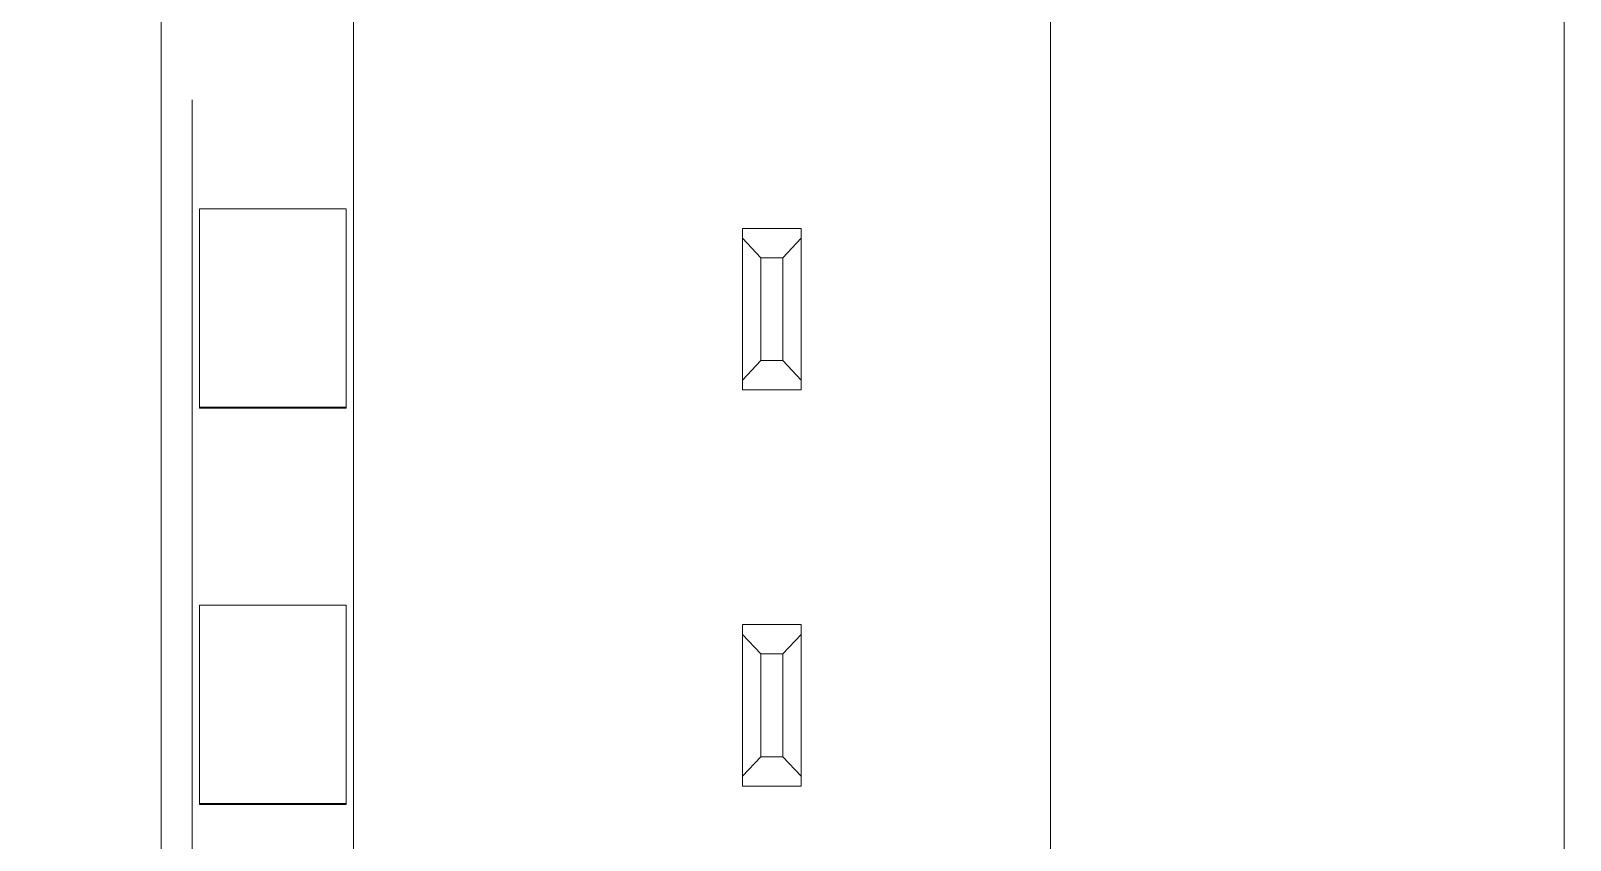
# Model space of a CAD drawing. Header units: millimetres. Extents: x 41350 to 54029, y 25852 to 34717.
# Drawn here: x 46912.42 to 46933.4, y 33478.56 to 33489.59 of the extents above; entities that cross this region are included whole.
import ezdxf

# ---------------------------------------------------------------- set-up
doc = ezdxf.new("R2010")
doc.units = ezdxf.units.MM
doc.set_wipeout_variables(frame=1)
doc.layers.add('! NO PLOT !', color=7, linetype='Continuous', true_color=0xff75dd, plot=False)
doc.layers.add('SI-ORMAR-Oprema', color=30, linetype='Continuous', lineweight=5)

# ---------------------------------------------------------------- blocks, each defined once
blk = doc.blocks.new('6ES7521-1BL00-0AB0')
blk.add_wipeout([(-17.4, 69.029), (17.4, 69.029), (17.4, -77.971), (-17.4, -77.971)]).dxf.layer = 'SI-ORMAR-Oprema'
blk.add_wipeout([(-17.4, 69.029), (17.4, 69.029), (17.4, -77.971), (-17.4, -77.971)]).dxf.layer = 'SI-ORMAR-Oprema'
at = {"layer": 'SI-ORMAR-Oprema'}
for p, q in [((-17.4, 56.709), (-17.4, -56.709)), ((-13, 54.429), (-13, -54.387)), ((-3.5, -51.671), (-3.5, 49.229)), ((3.5, 49.229), (3.5, -51.671)), ((-17.1, -10.221), (-17.1, -74.176)), ((-15.2, -10.221), (-15.2, -74.176)), ((-15.1, -14.407), (-15.1, -11.706)), ((-13.1, -11.706), (-15.1, -11.706)), ((-13.1, -14.407), (-13.1, -11.706)), ((-7.7, -11.971), (-6.9, -11.971)), ((-7.7, -12.105), (-7.7, -11.971)), ((-7.45, -12.371), (-7.7, -12.105)), ((-7.7, -14.038), (-7.7, -12.105)), ((-6.9, -12.105), (-7.15, -12.371)), ((-6.9, -11.971), (-6.9, -12.105)), ((-6.9, -12.105), (-6.9, -14.038)), ((-16.66, -12.267), (-16.66, -12.273)), ((-16.535, -12.331), (-16.535, -12.337)), ((-7.15, -12.371), (-7.45, -12.371)), ((-7.45, -12.371), (-7.45, -13.771)), ((-7.15, -13.771), (-7.15, -12.371)), ((-15.753, -12.499), (-15.753, -12.493)), ((-16.735, -13.763), (-16.735, -14.018)), ((-16.596, -13.879), (-16.596, -13.813)), ((-7.7, -14.038), (-7.45, -13.771)), ((-7.45, -13.771), (-7.15, -13.771)), ((-7.15, -13.771), (-6.9, -14.038)), ((-16.735, -14.018), (-16.735, -14.024)), ((-16.735, -14.018), (-15.67, -14.018)), ((-15.67, -13.879), (-16.596, -13.879)), ((-15.67, -14.018), (-15.67, -13.879)), ((-15.67, -14.018), (-15.67, -14.024)), ((-7.7, -14.171), (-7.7, -14.038)), ((-6.9, -14.038), (-6.9, -14.171)), ((-6.9, -14.171), (-7.7, -14.171)), ((-15.1, -14.422), (-15.1, -14.407)), ((-13.1, -14.407), (-15.1, -14.407)), ((-13.1, -14.422), (-15.1, -14.422)), ((-13.1, -14.422), (-13.1, -14.407)), ((-15.1, -19.809), (-15.1, -17.107)), ((-13.1, -17.107), (-15.1, -17.107)), ((-13.1, -19.809), (-13.1, -17.107)), ((-7.7, -17.371), (-6.9, -17.371)), ((-7.7, -17.505), (-7.7, -17.371)), ((-6.9, -17.371), (-6.9, -17.505)), ((-7.45, -17.771), (-7.7, -17.505)), ((-7.7, -19.438), (-7.7, -17.505)), ((-6.9, -17.505), (-7.15, -17.771)), ((-6.9, -17.505), (-6.9, -19.438)), ((-16.684, -17.686), (-16.684, -17.693)), ((-16.556, -17.75), (-16.556, -17.756)), ((-7.15, -17.771), (-7.45, -17.771)), ((-7.45, -17.771), (-7.45, -19.171)), ((-7.15, -19.171), (-7.15, -17.771)), ((-15.738, -18.005), (-15.738, -17.999)), ((-16.259, -18.352), (-16.259, -18.358)), ((-16.251, -18.49), (-16.251, -18.496)), ((-15.721, -18.858), (-15.721, -18.852)), ((-16.684, -19.214), (-16.684, -19.22)), ((-7.7, -19.438), (-7.45, -19.171)), ((-7.45, -19.171), (-7.15, -19.171)), ((-7.15, -19.171), (-6.9, -19.438)), ((-7.7, -19.571), (-7.7, -19.438)), ((-6.9, -19.438), (-6.9, -19.571)), ((-6.9, -19.571), (-7.7, -19.571)), ((-15.1, -19.822), (-15.1, -19.809)), ((-13.1, -19.809), (-15.1, -19.809)), ((-13.1, -19.822), (-15.1, -19.822)), ((-13.1, -19.822), (-13.1, -19.809))]:
    blk.add_line(p, q, dxfattribs=at)
for points, knots in [([(-16.535, -12.331), (-16.524, -12.307), (-16.51, -12.285), (-16.486, -12.255), (-16.478, -12.245), (-16.459, -12.227), (-16.449, -12.219), (-16.418, -12.196), (-16.395, -12.184), (-16.346, -12.164), (-16.322, -12.157), (-16.283, -12.15), (-16.271, -12.148), (-16.245, -12.145), (-16.232, -12.145), (-16.193, -12.145), (-16.167, -12.148), (-16.129, -12.157), (-16.117, -12.16), (-16.092, -12.169), (-16.08, -12.174), (-16.045, -12.19), (-16.023, -12.203), (-15.992, -12.228), (-15.983, -12.237), (-15.965, -12.256), (-15.957, -12.266), (-15.946, -12.282), (-15.942, -12.287), (-15.936, -12.299), (-15.926, -12.316), (-15.919, -12.334), (-15.911, -12.359), (-15.908, -12.371), (-15.902, -12.397), (-15.9, -12.41), (-15.897, -12.435), (-15.896, -12.448), (-15.895, -12.474), (-15.894, -12.487), (-15.895, -12.513), (-15.895, -12.526), (-15.897, -12.552), (-15.898, -12.565), (-15.903, -12.603), (-15.908, -12.628), (-15.918, -12.666), (-15.922, -12.678), (-15.93, -12.703), (-15.935, -12.715), (-15.949, -12.751), (-15.96, -12.774), (-15.984, -12.82), (-15.997, -12.842), (-16.023, -12.886), (-16.037, -12.907), (-16.08, -12.971), (-16.11, -13.013), (-16.202, -13.136), (-16.267, -13.216), (-16.366, -13.334), (-16.4, -13.373), (-16.466, -13.452), (-16.5, -13.491), (-16.567, -13.569), (-16.601, -13.608), (-16.668, -13.685), (-16.702, -13.724), (-16.735, -13.763)], [0, 0, 0, 0, 0.03125, 0.03125, 0.046875, 0.046875, 0.0625, 0.0625, 0.09375, 0.09375, 0.125, 0.125, 0.140625, 0.140625, 0.15625, 0.15625, 0.1875, 0.1875, 0.203125, 0.203125, 0.21875, 0.21875, 0.25, 0.25, 0.265625, 0.265625, 0.28125, 0.28125, 0.289062, 0.289062, 0.296875, 0.3125, 0.3125, 0.328125, 0.328125, 0.34375, 0.34375, 0.359375, 0.359375, 0.375, 0.375, 0.390625, 0.390625, 0.40625, 0.40625, 0.4375, 0.4375, 0.453125, 0.453125, 0.46875, 0.46875, 0.5, 0.5, 0.53125, 0.53125, 0.5625, 0.5625, 0.625, 0.625, 0.75, 0.75, 0.8125, 0.8125, 0.875, 0.875, 0.9375, 0.9375, 1, 1, 1, 1]), ([(-16.596, -13.813), (-16.557, -13.767), (-16.519, -13.721), (-16.441, -13.629), (-16.401, -13.583), (-16.323, -13.492), (-16.284, -13.446), (-16.207, -13.353), (-16.168, -13.307), (-16.092, -13.213), (-16.054, -13.166), (-16, -13.094), (-15.982, -13.07), (-15.947, -13.021), (-15.929, -12.996), (-15.896, -12.946), (-15.88, -12.92), (-15.85, -12.869), (-15.836, -12.842), (-15.817, -12.801), (-15.811, -12.787), (-15.8, -12.759), (-15.795, -12.745), (-15.78, -12.701), (-15.773, -12.672), (-15.762, -12.613), (-15.758, -12.583), (-15.754, -12.538), (-15.754, -12.523), (-15.753, -12.493), (-15.753, -12.478), (-15.755, -12.432), (-15.759, -12.402), (-15.766, -12.358), (-15.77, -12.343), (-15.777, -12.314), (-15.782, -12.299), (-15.792, -12.271), (-15.798, -12.257), (-15.812, -12.23), (-15.819, -12.217), (-15.831, -12.198), (-15.835, -12.192), (-15.844, -12.179), (-15.849, -12.173), (-15.864, -12.156), (-15.874, -12.145), (-15.895, -12.123), (-15.906, -12.113), (-15.924, -12.099), (-15.93, -12.095), (-15.943, -12.086), (-15.95, -12.082), (-15.983, -12.063), (-16.01, -12.051), (-16.053, -12.036), (-16.068, -12.031), (-16.097, -12.024), (-16.112, -12.02), (-16.142, -12.015), (-16.157, -12.013), (-16.187, -12.011), (-16.202, -12.01), (-16.232, -12.009), (-16.247, -12.009), (-16.278, -12.011), (-16.293, -12.012), (-16.338, -12.017), (-16.368, -12.023), (-16.411, -12.037), (-16.425, -12.042), (-16.446, -12.051), (-16.453, -12.055), (-16.467, -12.061), (-16.473, -12.065), (-16.506, -12.084), (-16.53, -12.102), (-16.564, -12.132), (-16.575, -12.143), (-16.596, -12.165), (-16.605, -12.177), (-16.632, -12.213), (-16.648, -12.239), (-16.66, -12.267)], [0, 0, 0, 0, 0.0625, 0.0625, 0.125, 0.125, 0.1875, 0.1875, 0.25, 0.25, 0.3125, 0.3125, 0.34375, 0.34375, 0.375, 0.375, 0.40625, 0.40625, 0.4375, 0.4375, 0.453125, 0.453125, 0.46875, 0.46875, 0.5, 0.5, 0.53125, 0.53125, 0.546875, 0.546875, 0.5625, 0.5625, 0.59375, 0.59375, 0.609375, 0.609375, 0.625, 0.625, 0.640625, 0.640625, 0.65625, 0.65625, 0.664063, 0.664063, 0.671875, 0.671875, 0.6875, 0.6875, 0.703125, 0.703125, 0.710938, 0.710938, 0.71875, 0.71875, 0.75, 0.75, 0.765625, 0.765625, 0.78125, 0.78125, 0.796875, 0.796875, 0.8125, 0.8125, 0.828125, 0.828125, 0.84375, 0.84375, 0.875, 0.875, 0.890625, 0.890625, 0.898438, 0.898438, 0.90625, 0.90625, 0.9375, 0.9375, 0.953125, 0.953125, 0.96875, 0.96875, 1, 1, 1, 1]), ([(-15.894, -12.502), (-15.894, -12.492), (-15.895, -12.481), (-15.896, -12.458), (-15.897, -12.445), (-15.9, -12.419), (-15.902, -12.407), (-15.907, -12.381), (-15.91, -12.368), (-15.918, -12.343), (-15.923, -12.331), (-15.931, -12.314), (-15.934, -12.308), (-15.94, -12.296), (-15.944, -12.291), (-15.962, -12.264), (-15.98, -12.245), (-16.005, -12.224), (-16.01, -12.22), (-16.021, -12.212), (-16.037, -12.201), (-16.066, -12.186), (-16.09, -12.176), (-16.114, -12.167), (-16.127, -12.163), (-16.165, -12.155), (-16.191, -12.152), (-16.243, -12.151), (-16.282, -12.154), (-16.32, -12.163), (-16.345, -12.17), (-16.358, -12.175), (-16.382, -12.184), (-16.393, -12.19), (-16.416, -12.202), (-16.427, -12.209), (-16.459, -12.232), (-16.478, -12.25), (-16.502, -12.281), (-16.509, -12.291), (-16.523, -12.314), (-16.53, -12.325), (-16.535, -12.337)], [0, 0, 0, 0, 0.034384, 0.034384, 0.076368, 0.076368, 0.118351, 0.118351, 0.160334, 0.160334, 0.202317, 0.202317, 0.223309, 0.223309, 0.244301, 0.244301, 0.328267, 0.328267, 0.349259, 0.349259, 0.370251, 0.412234, 0.454217, 0.454217, 0.496201, 0.496201, 0.580167, 0.580167, 0.664134, 0.706117, 0.706117, 0.7481, 0.7481, 0.790084, 0.790084, 0.832067, 0.832067, 0.916033, 0.916033, 0.958017, 0.958017, 1, 1, 1, 1]), ([(-15.753, -12.499), (-15.753, -12.505), (-15.753, -12.51), (-15.754, -12.531), (-15.754, -12.546), (-15.758, -12.592), (-15.762, -12.621), (-15.774, -12.68), (-15.781, -12.709), (-15.795, -12.753), (-15.8, -12.767), (-15.812, -12.795), (-15.818, -12.809), (-15.837, -12.85), (-15.851, -12.877), (-15.881, -12.928), (-15.897, -12.954), (-15.93, -13.004), (-15.948, -13.028), (-15.983, -13.077), (-16, -13.101), (-16.055, -13.173), (-16.093, -13.22), (-16.169, -13.314), (-16.207, -13.36), (-16.284, -13.452), (-16.323, -13.498), (-16.402, -13.59), (-16.441, -13.635), (-16.519, -13.727), (-16.558, -13.773), (-16.596, -13.819)], [0, 0, 0, 0, 0.010377, 0.010377, 0.038652, 0.038652, 0.095202, 0.095202, 0.151752, 0.151752, 0.180027, 0.180027, 0.208302, 0.208302, 0.264851, 0.264851, 0.321401, 0.321401, 0.377951, 0.377951, 0.434501, 0.434501, 0.547601, 0.547601, 0.660701, 0.660701, 0.7738, 0.7738, 0.8869, 0.8869, 1, 1, 1, 1]), ([(-16.684, -17.686), (-16.676, -17.668), (-16.656, -17.632), (-16.631, -17.601), (-16.611, -17.578), (-16.604, -17.571), (-16.589, -17.557), (-16.582, -17.55), (-16.558, -17.531), (-16.542, -17.519), (-16.516, -17.503), (-16.507, -17.498), (-16.489, -17.489), (-16.48, -17.484), (-16.452, -17.472), (-16.433, -17.465), (-16.404, -17.457), (-16.395, -17.454), (-16.375, -17.45), (-16.365, -17.448), (-16.335, -17.443), (-16.295, -17.438), (-16.255, -17.437), (-16.215, -17.437), (-16.195, -17.438), (-16.154, -17.442), (-16.134, -17.445), (-16.095, -17.452), (-16.075, -17.457), (-16.037, -17.469), (-16.018, -17.477), (-15.99, -17.49), (-15.981, -17.494), (-15.964, -17.504), (-15.955, -17.51), (-15.93, -17.526), (-15.914, -17.539), (-15.892, -17.559), (-15.885, -17.566), (-15.871, -17.581), (-15.864, -17.588), (-15.832, -17.627), (-15.811, -17.662), (-15.778, -17.736), (-15.766, -17.774), (-15.753, -17.833), (-15.749, -17.853), (-15.744, -17.893), (-15.742, -17.913), (-15.739, -17.953), (-15.738, -17.973), (-15.738, -18.013), (-15.738, -18.033), (-15.741, -18.073), (-15.743, -18.093), (-15.752, -18.133), (-15.757, -18.153), (-15.772, -18.19), (-15.781, -18.208), (-15.796, -18.235), (-15.801, -18.243), (-15.813, -18.26), (-15.819, -18.268), (-15.839, -18.291), (-15.853, -18.305), (-15.876, -18.325), (-15.883, -18.332), (-15.899, -18.344), (-15.908, -18.35), (-15.933, -18.366), (-15.95, -18.377), (-15.985, -18.397), (-16.003, -18.406), (-16.021, -18.415)], [0, 0, 0, 0, 0.03125, 0.0625, 0.0625, 0.078125, 0.078125, 0.09375, 0.09375, 0.125, 0.125, 0.140625, 0.140625, 0.15625, 0.15625, 0.1875, 0.1875, 0.203125, 0.203125, 0.21875, 0.21875, 0.25, 0.28125, 0.28125, 0.3125, 0.3125, 0.34375, 0.34375, 0.375, 0.375, 0.40625, 0.40625, 0.421875, 0.421875, 0.4375, 0.4375, 0.46875, 0.46875, 0.484375, 0.484375, 0.5, 0.5, 0.5625, 0.5625, 0.625, 0.625, 0.65625, 0.65625, 0.6875, 0.6875, 0.71875, 0.71875, 0.75, 0.75, 0.78125, 0.78125, 0.8125, 0.8125, 0.84375, 0.84375, 0.859375, 0.859375, 0.875, 0.875, 0.90625, 0.90625, 0.921875, 0.921875, 0.9375, 0.9375, 0.96875, 0.96875, 1, 1, 1, 1]), ([(-16.259, -18.352), (-16.228, -18.343), (-16.196, -18.333), (-16.133, -18.313), (-16.102, -18.303), (-16.057, -18.283), (-16.042, -18.275), (-16.014, -18.258), (-16, -18.249), (-15.98, -18.234), (-15.974, -18.228), (-15.962, -18.217), (-15.956, -18.211), (-15.94, -18.192), (-15.93, -18.18), (-15.916, -18.159), (-15.912, -18.152), (-15.905, -18.137), (-15.901, -18.129), (-15.892, -18.106), (-15.888, -18.09), (-15.882, -18.058), (-15.881, -18.041), (-15.879, -18.008), (-15.879, -17.992), (-15.88, -17.942), (-15.882, -17.91), (-15.89, -17.861), (-15.893, -17.845), (-15.9, -17.82), (-15.902, -17.812), (-15.907, -17.797), (-15.91, -17.789), (-15.919, -17.766), (-15.927, -17.751), (-15.943, -17.722), (-15.952, -17.708), (-15.972, -17.681), (-15.983, -17.669), (-16.001, -17.652), (-16.007, -17.647), (-16.02, -17.636), (-16.027, -17.631), (-16.048, -17.618), (-16.063, -17.61), (-16.094, -17.597), (-16.109, -17.592), (-16.142, -17.584), (-16.158, -17.581), (-16.191, -17.577), (-16.208, -17.576), (-16.241, -17.575), (-16.257, -17.576), (-16.291, -17.578), (-16.307, -17.58), (-16.34, -17.585), (-16.356, -17.588), (-16.38, -17.595), (-16.388, -17.598), (-16.404, -17.604), (-16.411, -17.607), (-16.426, -17.614), (-16.434, -17.618), (-16.448, -17.627), (-16.455, -17.631), (-16.475, -17.646), (-16.488, -17.657), (-16.511, -17.68), (-16.522, -17.693), (-16.54, -17.721), (-16.549, -17.735), (-16.556, -17.75)], [0, 0, 0, 0, 0.0625, 0.0625, 0.125, 0.125, 0.15625, 0.15625, 0.1875, 0.1875, 0.203125, 0.203125, 0.21875, 0.21875, 0.25, 0.25, 0.265625, 0.265625, 0.28125, 0.28125, 0.3125, 0.3125, 0.34375, 0.34375, 0.375, 0.375, 0.4375, 0.4375, 0.46875, 0.46875, 0.484375, 0.484375, 0.5, 0.5, 0.53125, 0.53125, 0.5625, 0.5625, 0.59375, 0.59375, 0.609375, 0.609375, 0.625, 0.625, 0.65625, 0.65625, 0.6875, 0.6875, 0.71875, 0.71875, 0.75, 0.75, 0.78125, 0.78125, 0.8125, 0.8125, 0.84375, 0.84375, 0.859375, 0.859375, 0.875, 0.875, 0.890625, 0.890625, 0.90625, 0.90625, 0.9375, 0.9375, 0.96875, 0.96875, 1, 1, 1, 1]), ([(-16.556, -17.756), (-16.549, -17.742), (-16.541, -17.727), (-16.522, -17.7), (-16.512, -17.687), (-16.495, -17.67), (-16.489, -17.664), (-16.476, -17.653), (-16.469, -17.648), (-16.456, -17.638), (-16.449, -17.634), (-16.435, -17.625), (-16.428, -17.621), (-16.406, -17.61), (-16.39, -17.605), (-16.358, -17.595), (-16.342, -17.591), (-16.309, -17.586), (-16.293, -17.584), (-16.26, -17.582), (-16.243, -17.582), (-16.194, -17.583), (-16.161, -17.586), (-16.12, -17.596), (-16.112, -17.598), (-16.096, -17.603), (-16.089, -17.606), (-16.066, -17.615), (-16.051, -17.622), (-16.03, -17.636), (-16.023, -17.641), (-16.01, -17.651), (-16.003, -17.656), (-15.985, -17.673), (-15.974, -17.685), (-15.959, -17.705), (-15.954, -17.712), (-15.945, -17.726), (-15.932, -17.747), (-15.921, -17.769), (-15.908, -17.8), (-15.903, -17.816), (-15.895, -17.845), (-15.892, -17.859), (-15.889, -17.873)], [0, 0, 0, 0, 0.055991, 0.055991, 0.111982, 0.111982, 0.139978, 0.139978, 0.167973, 0.167973, 0.195969, 0.195969, 0.223964, 0.223964, 0.279955, 0.279955, 0.335946, 0.335946, 0.391937, 0.391937, 0.447928, 0.447928, 0.55991, 0.55991, 0.587906, 0.587906, 0.615901, 0.615901, 0.671892, 0.671892, 0.699888, 0.699888, 0.727884, 0.727884, 0.783875, 0.783875, 0.81187, 0.81187, 0.839866, 0.895857, 0.895857, 0.951848, 0.951848, 1, 1, 1, 1]), ([(-15.744, -18.098), (-15.742, -18.086), (-15.741, -18.073), (-15.738, -18.043), (-15.738, -18.024), (-15.738, -18.006)], [0, 0, 0, 0, 0.4, 0.4, 1, 1, 1, 1]), ([(-16.021, -18.415), (-16.002, -18.425), (-15.984, -18.435), (-15.947, -18.456), (-15.929, -18.467), (-15.894, -18.49), (-15.877, -18.502), (-15.853, -18.523), (-15.845, -18.53), (-15.83, -18.545), (-15.822, -18.552), (-15.802, -18.576), (-15.79, -18.593), (-15.773, -18.62), (-15.768, -18.63), (-15.759, -18.649), (-15.755, -18.658), (-15.743, -18.688), (-15.737, -18.708), (-15.73, -18.739), (-15.729, -18.749), (-15.725, -18.77), (-15.724, -18.781), (-15.722, -18.812), (-15.721, -18.833), (-15.721, -18.875), (-15.722, -18.896), (-15.725, -18.938), (-15.727, -18.959), (-15.732, -19.001), (-15.735, -19.021), (-15.748, -19.083), (-15.759, -19.123), (-15.779, -19.171), (-15.783, -19.181), (-15.792, -19.2), (-15.797, -19.21), (-15.812, -19.238), (-15.823, -19.255), (-15.848, -19.29), (-15.861, -19.306), (-15.883, -19.329), (-15.891, -19.336), (-15.907, -19.35), (-15.915, -19.357), (-15.94, -19.376), (-15.957, -19.388), (-15.985, -19.404), (-15.994, -19.408), (-16.013, -19.418), (-16.023, -19.422), (-16.072, -19.441), (-16.113, -19.452), (-16.175, -19.461), (-16.196, -19.463), (-16.239, -19.466), (-16.26, -19.466), (-16.302, -19.465), (-16.323, -19.464), (-16.355, -19.461), (-16.365, -19.459), (-16.386, -19.456), (-16.396, -19.454), (-16.427, -19.446), (-16.447, -19.44), (-16.477, -19.428), (-16.486, -19.424), (-16.506, -19.415), (-16.515, -19.41), (-16.543, -19.394), (-16.56, -19.382), (-16.584, -19.361), (-16.592, -19.354), (-16.607, -19.339), (-16.614, -19.331), (-16.633, -19.306), (-16.644, -19.288), (-16.666, -19.252), (-16.675, -19.233), (-16.684, -19.214)], [0, 0, 0, 0, 0.03125, 0.03125, 0.0625, 0.0625, 0.09375, 0.09375, 0.109375, 0.109375, 0.125, 0.125, 0.15625, 0.15625, 0.171875, 0.171875, 0.1875, 0.1875, 0.21875, 0.21875, 0.234375, 0.234375, 0.25, 0.25, 0.28125, 0.28125, 0.3125, 0.3125, 0.34375, 0.34375, 0.375, 0.375, 0.4375, 0.4375, 0.453125, 0.453125, 0.46875, 0.46875, 0.5, 0.5, 0.53125, 0.53125, 0.546875, 0.546875, 0.5625, 0.5625, 0.59375, 0.59375, 0.609375, 0.609375, 0.625, 0.625, 0.6875, 0.6875, 0.71875, 0.71875, 0.75, 0.75, 0.78125, 0.78125, 0.796875, 0.796875, 0.8125, 0.8125, 0.84375, 0.84375, 0.859375, 0.859375, 0.875, 0.875, 0.90625, 0.90625, 0.921875, 0.921875, 0.9375, 0.9375, 0.96875, 0.96875, 1, 1, 1, 1]), ([(-16.021, -18.422), (-16.003, -18.413), (-15.985, -18.403), (-15.96, -18.389), (-15.952, -18.384), (-15.944, -18.379)], [0, 0, 0, 0, 0.680967, 0.680967, 1, 1, 1, 1]), ([(-16.556, -19.155), (-16.549, -19.171), (-16.541, -19.187), (-16.523, -19.216), (-16.513, -19.23), (-16.495, -19.249), (-16.489, -19.255), (-16.476, -19.266), (-16.469, -19.272), (-16.455, -19.281), (-16.447, -19.286), (-16.432, -19.294), (-16.424, -19.297), (-16.399, -19.307), (-16.383, -19.312), (-16.349, -19.319), (-16.332, -19.321), (-16.297, -19.324), (-16.28, -19.325), (-16.245, -19.324), (-16.228, -19.324), (-16.194, -19.321), (-16.177, -19.319), (-16.151, -19.314), (-16.143, -19.312), (-16.126, -19.308), (-16.118, -19.305), (-16.093, -19.297), (-16.077, -19.291), (-16.053, -19.28), (-16.046, -19.275), (-16.031, -19.266), (-16.024, -19.262), (-16.003, -19.246), (-15.99, -19.235), (-15.966, -19.21), (-15.955, -19.196), (-15.935, -19.167), (-15.927, -19.152), (-15.912, -19.121), (-15.905, -19.105), (-15.889, -19.056), (-15.881, -19.022), (-15.872, -18.971), (-15.87, -18.954), (-15.866, -18.92), (-15.864, -18.902), (-15.863, -18.868), (-15.862, -18.851), (-15.863, -18.825), (-15.863, -18.816), (-15.865, -18.799), (-15.865, -18.79), (-15.869, -18.764), (-15.873, -18.748), (-15.882, -18.723), (-15.885, -18.715), (-15.893, -18.7), (-15.897, -18.692), (-15.91, -18.669), (-15.92, -18.655), (-15.942, -18.629), (-15.954, -18.616), (-15.98, -18.594), (-15.994, -18.584), (-16.023, -18.565), (-16.039, -18.556), (-16.069, -18.541), (-16.085, -18.535), (-16.118, -18.523), (-16.134, -18.518), (-16.183, -18.504), (-16.217, -18.496), (-16.251, -18.49)], [0, 0, 0, 0, 0.03125, 0.03125, 0.0625, 0.0625, 0.078125, 0.078125, 0.09375, 0.09375, 0.109375, 0.109375, 0.125, 0.125, 0.15625, 0.15625, 0.1875, 0.1875, 0.21875, 0.21875, 0.25, 0.25, 0.28125, 0.28125, 0.296875, 0.296875, 0.3125, 0.3125, 0.34375, 0.34375, 0.359375, 0.359375, 0.375, 0.375, 0.40625, 0.40625, 0.4375, 0.4375, 0.46875, 0.46875, 0.5, 0.5, 0.5625, 0.5625, 0.59375, 0.59375, 0.625, 0.625, 0.65625, 0.65625, 0.671875, 0.671875, 0.6875, 0.6875, 0.71875, 0.71875, 0.734375, 0.734375, 0.75, 0.75, 0.78125, 0.78125, 0.8125, 0.8125, 0.84375, 0.84375, 0.875, 0.875, 0.90625, 0.90625, 0.9375, 0.9375, 1, 1, 1, 1]), ([(-16.251, -18.496), (-16.217, -18.502), (-16.184, -18.51), (-16.134, -18.524), (-16.118, -18.529), (-16.085, -18.541), (-16.07, -18.547), (-16.046, -18.559), (-16.039, -18.563), (-16.023, -18.571), (-16.016, -18.576), (-15.994, -18.59), (-15.98, -18.6), (-15.961, -18.617), (-15.954, -18.623), (-15.942, -18.635), (-15.936, -18.642), (-15.92, -18.662), (-15.91, -18.676), (-15.897, -18.698), (-15.893, -18.706), (-15.889, -18.714), (-15.889, -18.715), (-15.888, -18.715)], [0, 0, 0, 0, 0.234563, 0.234563, 0.351844, 0.351844, 0.469126, 0.469126, 0.527766, 0.527766, 0.586407, 0.586407, 0.703689, 0.703689, 0.762329, 0.762329, 0.82097, 0.82097, 0.938251, 0.938251, 0.996892, 0.996892, 1, 1, 1, 1]), ([(-16.684, -19.22), (-16.675, -19.239), (-16.666, -19.258), (-16.644, -19.294), (-16.633, -19.312), (-16.614, -19.337), (-16.607, -19.345), (-16.592, -19.36), (-16.584, -19.367), (-16.56, -19.388), (-16.543, -19.4), (-16.516, -19.416), (-16.506, -19.421), (-16.487, -19.43), (-16.477, -19.434), (-16.448, -19.446), (-16.428, -19.452), (-16.387, -19.462), (-16.366, -19.466), (-16.324, -19.47), (-16.304, -19.471), (-16.262, -19.472), (-16.241, -19.472), (-16.199, -19.47), (-16.178, -19.468), (-16.147, -19.463), (-16.136, -19.461), (-16.115, -19.457), (-16.105, -19.455), (-16.075, -19.447), (-16.055, -19.441), (-16.025, -19.429), (-16.016, -19.425), (-15.997, -19.416), (-15.987, -19.411), (-15.959, -19.396), (-15.942, -19.384), (-15.909, -19.359), (-15.893, -19.345), (-15.864, -19.315), (-15.85, -19.299), (-15.825, -19.265), (-15.814, -19.247), (-15.798, -19.219), (-15.794, -19.21), (-15.785, -19.191), (-15.78, -19.181), (-15.76, -19.132), (-15.749, -19.092), (-15.736, -19.031), (-15.732, -19.01), (-15.727, -18.968), (-15.725, -18.947), (-15.723, -18.923), (-15.723, -18.92), (-15.723, -18.917)], [0, 0, 0, 0, 0.045146, 0.045146, 0.090291, 0.090291, 0.112864, 0.112864, 0.135437, 0.135437, 0.180583, 0.180583, 0.203156, 0.203156, 0.225729, 0.225729, 0.270874, 0.270874, 0.31602, 0.31602, 0.361166, 0.361166, 0.406311, 0.406311, 0.451457, 0.451457, 0.47403, 0.47403, 0.496603, 0.496603, 0.541748, 0.541748, 0.564321, 0.564321, 0.586894, 0.586894, 0.63204, 0.63204, 0.677186, 0.677186, 0.722331, 0.722331, 0.767477, 0.767477, 0.79005, 0.79005, 0.812623, 0.812623, 0.902914, 0.902914, 0.94806, 0.94806, 0.993206, 0.993206, 1, 1, 1, 1])]:
    blk.add_open_spline(points, degree=3, knots=knots, dxfattribs=at)
for points, weights in [([(-16.66, -12.267), (-16.598, -12.299), (-16.535, -12.331)], [0.500000034111, 0.499999965889, 0.500000034111]), ([(-16.535, -12.337), (-16.598, -12.305), (-16.66, -12.273)], [0.500000252145, 0.499999747855, 0.500000252145]), ([(-16.556, -17.75), (-16.62, -17.718), (-16.684, -17.686)], [0.499999930142, 0.500000069858, 0.499999930142]), ([(-16.684, -17.693), (-16.62, -17.725), (-16.556, -17.756)], [0.499999864443, 0.500000135557, 0.499999864443]), ([(-16.251, -18.49), (-16.255, -18.421), (-16.259, -18.352)], [0.500000030996, 0.499999969004, 0.500000030996]), ([(-16.259, -18.358), (-16.255, -18.427), (-16.251, -18.496)], [0.499999996594, 0.500000003406, 0.499999996594]), ([(-16.684, -19.214), (-16.62, -19.185), (-16.556, -19.155)], [0.500000149421, 0.499999850579, 0.500000149421])]:
    blk.add_rational_spline(points, weights, degree=2, dxfattribs=at)
blk = doc.blocks.new('6ES7513-1AM03-0AB0')
blk.add_wipeout([(-17.4, 66.85), (17.4, 66.85), (17.4, -80.15), (-17.4, -80.15)]).dxf.layer = 'SI-ORMAR-Oprema'
at = {"layer": 'SI-ORMAR-Oprema', "linetype": 'Continuous'}
blk.add_line((17.4, -65.15), (17.4, 0), dxfattribs=at)

msp = doc.modelspace()

# ---------------------------------------------------------------- block references
at = {"layer": '! NO PLOT !'}
msp.add_blockref('6ES7521-1BL00-0AB0', (46929.82, 33498.868), dxfattribs=at)

# ---------------------------------------------------------------- next in the draw order: block references
msp.add_blockref('6ES7513-1AM03-0AB0', (46896.795, 33501.208), dxfattribs=at)

doc.saveas('drawing.dxf')
